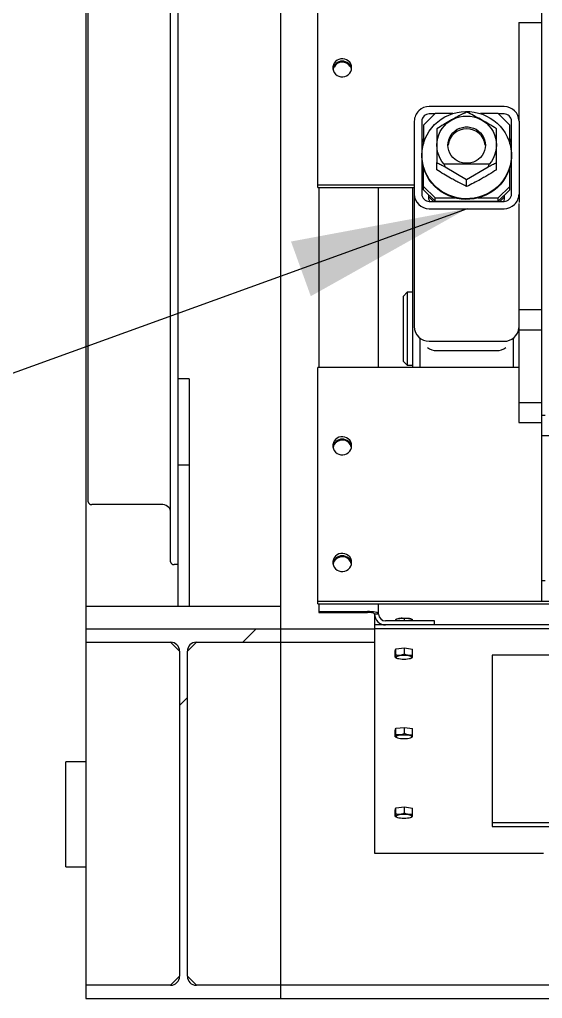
# Model space of a CAD drawing. Header units: millimetres. Extents: x 1293 to 41893, y 1011 to 26911.
# Drawn here: x 22900 to 23196, y 13395 to 13949 of the extents above; entities that cross this region are included whole.
import ezdxf

# ---------------------------------------------------------------- set-up
doc = ezdxf.new("R2010")
doc.units = ezdxf.units.MM
doc.header["$LTSCALE"] = 50
doc.layers.add('CAPA_1', color=7, linetype='Continuous')
doc.layers.add('STRUC', color=4, linetype='Continuous')
doc.dimstyles.new('SLDDIMSTYLE3', dxfattribs={"dimtxt": 0.18, "dimasz": 100, "dimexe": 0, "dimexo": 0.0625, "dimgap": 0, "dimtad": 0, "dimtih": 1, "dimtoh": 1, "dimdec": 0, "dimrnd": 1e-09, "dimzin": 0, "dimdsep": 46, "dimtxsty": 'Standard', "dimsah": 1, "dimcen": 0.09, "dimadec": 0, "dimazin": 0, "dimtfac": 100, "dimtdec": 0, "dimtofl": 0, "dimtmove": 0, "dimatfit": 3, "dimfxl": 1, "dimfrac": 2, "dimtolj": 1, "dimtzin": 0, "dimarcsym": 0})

msp = doc.modelspace()

# ---------------------------------------------------------------- hatches: boundary and pattern name
at = {"layer": 'CAPA_1', "linetype": 'Continuous', "lineweight": 18}
h = msp.add_hatch(dxfattribs=at)
h.set_pattern_fill('ANSI32', color=256, scale=50, angle=3e-322, style=0)
edge = h.paths.add_edge_path(flags=0)
edge.add_ellipse((23152.8758566, 13872.5727421), major_axis=(0, -15.2077729), ratio=0.893077876, start_angle=290.426832373, end_angle=296.498518247)
edge.add_line((23140.720947, 13865.787419), (23152.8758566, 13858.5901905))
edge.add_line((23152.8758566, 13858.5901905), (23165.0307661, 13865.787419))
edge.add_ellipse((23152.8758566, 13872.5727421), major_axis=(0, -15.2077729), ratio=0.893077876, start_angle=63.501481753, end_angle=69.573167627)
edge.add_line((23165.6035448, 13867.2650628), (23140.1481683, 13867.2650628))
h = msp.add_hatch(dxfattribs=at)
h.set_pattern_fill('ANSI32', color=256, scale=50, angle=3e-322, style=0)
edge = h.paths.add_edge_path(flags=0)
edge.add_line((23047.7785232, 13395.3610346), (23047.7785232, 13402.8117012))
edge.add_line((23047.7785232, 13402.8117012), (22999.8571899, 13402.8117012))
edge.add_arc((22999.8571899, 13407.8917012), 5.08, 180, 270, ccw=False)
edge.add_line((22994.7771899, 13407.8917012), (22994.7771899, 13591.7877012))
edge.add_arc((22999.8571899, 13591.7877012), 5.08, 90, 180, ccw=False)
edge.add_line((22999.8571899, 13596.8677012), (23047.7785232, 13596.8677012))
edge.add_line((23047.7785232, 13596.8677012), (23047.7785232, 13604.3183679))
edge.add_line((23047.7785232, 13604.3183679), (22937.3731899, 13604.3183679))
edge.add_line((22937.3731899, 13604.3183679), (22937.3731899, 13596.8677012))
edge.add_line((22937.3731899, 13596.8677012), (22985.2945232, 13596.8677012))
edge.add_arc((22985.2945232, 13591.7877012), 5.08, 0, 90, ccw=False)
edge.add_line((22990.3745232, 13591.7877012), (22990.3745232, 13407.8917012))
edge.add_arc((22985.2945232, 13407.8917012), 5.08, 270, 360, ccw=False)
edge.add_line((22985.2945232, 13402.8117012), (22937.3731899, 13402.8117012))
edge.add_line((22937.3731899, 13402.8117012), (22937.3731899, 13395.3610346))
edge.add_line((22937.3731899, 13395.3610346), (23047.7785232, 13395.3610346))

# ---------------------------------------------------------------- linework, layer by layer
at = {"color": 7, "linetype": 'Continuous', "lineweight": 25}
for p, q in [((23068.5425232, 13854.1227604), (23068.5425232, 14157.6059197)), ((23195.2091899, 14101.4771088), (23195.2091899, 13620.0784339)), ((23182.486783, 13947.3842376), (23182.486783, 13892.2096427)), ((23182.486783, 13947.3842376), (23195.2091899, 13947.3842376)), ((23174.0425232, 13899.859521), (23131.7091899, 13899.859521)), ((23135.0625232, 13895.8880388), (23128.3958566, 13889.3922384)), ((23134.9051383, 13895.7346877), (23131.7091899, 13895.7346877)), ((23145.0339938, 13895.8880388), (23135.0625232, 13895.8880388)), ((23170.6891899, 13895.8880388), (23160.7177194, 13895.8880388)), ((23177.3558566, 13889.3922384), (23170.6891899, 13895.8880388)), ((23174.0425232, 13895.7346877), (23170.8465748, 13895.7346877)), ((23123.2425232, 13891.6098544), (23123.2425232, 13775.3778369)), ((23127.4758566, 13891.6098544), (23127.4758566, 13850.3615217)), ((23128.3958566, 13889.3922384), (23128.3958566, 13878.7690438)), ((23177.3558566, 13878.7690438), (23177.3558566, 13889.3922384)), ((23178.2758566, 13850.3615217), (23178.2758566, 13891.6098544)), ((23182.5091899, 13891.6098544), (23182.5091899, 13845.5625659)), ((23127.5425232, 13872.4163768), (23127.5425232, 13872.0354596)), ((23178.2091899, 13872.0354596), (23178.2091899, 13872.4163768)), ((23128.3958566, 13852.7740953), (23128.3958566, 13865.6827927)), ((23135.9425232, 13864.1335641), (23135.9425232, 13868.2018521)), ((23165.6035448, 13867.2650628), (23140.1481683, 13867.2650628)), ((23140.720947, 13865.787419), (23152.8758566, 13858.5901905)), ((23152.8758566, 13858.5901905), (23165.0307661, 13865.787419)), ((23169.8091899, 13864.1335641), (23169.8091899, 13868.2018521)), ((23177.3558566, 13852.7740953), (23177.3558566, 13865.6827927)), ((23068.5425232, 13855.5511996), (23123.2425232, 13855.5511996)), ((23128.3958566, 13854.6786809), (23135.0625232, 13848.1828805)), ((23152.8758566, 13854.6136272), (23152.8758566, 13858.5901905)), ((23170.6891899, 13848.1828805), (23177.3558566, 13854.6786809)), ((23068.5425232, 13854.1227604), (23123.2425232, 13854.1227604)), ((23069.1433899, 13854.1227604), (23069.1433899, 13752.2679727)), ((23103.0100566, 13752.2679727), (23103.0100566, 13854.1227604)), ((23122.2091899, 13854.1227604), (23122.2091899, 13752.2679727)), ((23128.3958566, 13852.7740953), (23135.0625232, 13846.2782949)), ((23131.5425232, 13847.2469828), (23131.5425232, 13849.7080775)), ((23170.6891899, 13846.2782949), (23177.3558566, 13852.7740953)), ((23174.2091899, 13847.2469828), (23174.2091899, 13849.7080775)), ((23131.5425232, 13848.7466565), (23134.1185138, 13846.2366884)), ((23131.7091899, 13847.0845878), (23131.7091899, 13846.2366884)), ((23131.7091899, 13846.2366884), (23174.0425232, 13846.2366884)), ((23135.0625232, 13848.1828805), (23146.3560883, 13848.1828805)), ((23135.0625232, 13846.2782949), (23135.0625232, 13848.1828805)), ((23135.0625232, 13846.2782949), (23170.6891899, 13846.2782949)), ((23152.8758566, 13846.2366884), (23152.8758566, 13846.2782949)), ((23159.3956248, 13848.1828805), (23170.6891899, 13848.1828805)), ((23170.6891899, 13846.2782949), (23170.6891899, 13848.1828805)), ((23171.6331993, 13846.2366884), (23174.2091899, 13848.7466565)), ((23174.0425232, 13846.2366884), (23174.0425232, 13847.0845878)), ((23182.486783, 13844.9627776), (23182.486783, 13721.1031274)), ((23131.7091899, 13842.1118551), (23174.0425232, 13842.1118551)), ((23119.1591899, 13794.8117526), (23117.0425232, 13792.695086)), ((23122.2091899, 13794.8117526), (23119.1591899, 13794.8117526)), ((23119.1591899, 13794.8117526), (23119.1591899, 13753.5367526)), ((23117.0425232, 13755.6534193), (23117.0425232, 13792.695086)), ((23182.486783, 13784.9892268), (23195.2091899, 13784.9892268)), ((23182.486783, 13773.5917067), (23195.2091899, 13773.5917067)), ((23126.4425232, 13768.9185154), (23126.4425232, 13752.2679727)), ((23131.7091899, 13767.1281704), (23174.0425232, 13767.1281704)), ((23179.3091899, 13752.2679727), (23179.3091899, 13768.9185154)), ((23135.9425232, 13761.8050593), (23169.8091899, 13761.8050593)), ((23117.0425232, 13755.6534193), (23119.1591899, 13753.5367526)), ((23182.486783, 13752.2679727), (23068.5425232, 13752.2679727)), ((23068.5425232, 13618.6499948), (23068.5425232, 13752.2679727)), ((23119.1591899, 13753.5367526), (23122.2091899, 13753.5367526)), ((23182.486783, 13732.5006475), (23195.2091899, 13732.5006475)), ((23195.2091899, 13725.2428596), (23197.3292432, 13725.2428596)), ((23182.486783, 13721.1031274), (23195.2091899, 13721.1031274)), ((23195.2091899, 13713.815346), (23203.6065232, 13713.815346)), ((23197.3292432, 13631.5059475), (23195.2091899, 13631.5059475)), ((23068.5425232, 13620.0784339), (23241.8758566, 13620.0784339)), ((23068.5425232, 13618.6499948), (23234.8171899, 13618.6499948)), ((23069.1433899, 13618.6499948), (23069.1433899, 13613.6986261)), ((23103.0100566, 13612.7988219), (23103.0100566, 13618.6499948)), ((23069.1433899, 13614.2109596), (23096.7325232, 13614.2109596)), ((23069.1433899, 13613.6986261), (23096.7325232, 13613.6986261)), ((23103.0100566, 13612.7988219), (23100.7325232, 13612.7988219)), ((23100.7325232, 13612.7988219), (23100.7325232, 13477.5906264)), ((24301.7525232, 13606.6821813), (23100.7325232, 13606.6821813)), ((23134.5991899, 13608.9013416), (23107.0100566, 13608.9013416)), ((23113.0735208, 13609.8535307), (23112.7308481, 13609.6768422)), ((23112.7919693, 13608.9013416), (23112.7919693, 13609.6651174)), ((23117.7055069, 13608.9013416), (23117.7055069, 13610.2261306)), ((23122.3000108, 13609.5569716), (23121.7248589, 13609.8535307)), ((23122.2835969, 13609.5281027), (23122.3025158, 13609.5505252)), ((23122.3025158, 13608.9013416), (23122.3025158, 13609.5505252)), ((23134.5991899, 13606.6821813), (23134.5991899, 13608.9013416)), ((24301.7525232, 13604.463021), (23100.7325232, 13604.463021)), ((23112.4924626, 13591.9070502), (23112.7953782, 13593.1422367)), ((23112.4924626, 13588.3347188), (23112.4924626, 13591.9070502)), ((23112.7953782, 13593.1422367), (23117.7021055, 13593.7008179)), ((23112.7953782, 13589.5699053), (23112.7953782, 13593.1422367)), ((23117.7021055, 13590.1284865), (23117.7021055, 13593.7008179)), ((23117.7021055, 13593.7008179), (23122.3059172, 13593.0242127)), ((23122.3059172, 13589.4518813), (23122.3059172, 13593.0242127)), ((24235.0858566, 13589.466284), (23167.3991899, 13589.466284)), ((23167.3991899, 13589.466284), (23167.3991899, 13492.5873633)), ((23112.4953945, 13588.3281639), (23113.2589282, 13587.9344717)), ((23121.5394516, 13587.9344717), (23122.0653186, 13588.2056186)), ((23112.4924626, 13546.9168393), (23112.7953782, 13548.1520258)), ((23112.4924626, 13543.3445079), (23112.4924626, 13546.9168393)), ((23112.7953782, 13548.1520258), (23117.7021055, 13548.7106071)), ((23112.7953782, 13544.5796944), (23112.7953782, 13548.1520258)), ((23117.7021055, 13545.1382757), (23117.7021055, 13548.7106071)), ((23117.7021055, 13548.7106071), (23122.3059172, 13548.0340018)), ((23122.3059172, 13544.4616704), (23122.3059172, 13548.0340018)), ((23112.4953945, 13543.3379531), (23113.2589282, 13542.9442608)), ((23121.5394516, 13542.9442608), (23122.0653186, 13543.2154077)), ((23112.4924626, 13501.9266285), (23112.7953782, 13503.161815)), ((23112.4924626, 13498.3542971), (23112.4924626, 13501.9266285)), ((23112.7953782, 13503.161815), (23117.7021055, 13503.7203962)), ((23112.7953782, 13499.5894836), (23112.7953782, 13503.161815)), ((23117.7021055, 13500.1480648), (23117.7021055, 13503.7203962)), ((23117.7021055, 13503.7203962), (23122.3059172, 13503.0437909)), ((23122.3059172, 13499.4714596), (23122.3059172, 13503.0437909)), ((23112.4953945, 13498.3477422), (23113.2589282, 13497.9540499)), ((23121.5394516, 13497.9540499), (23122.0653186, 13498.2251968)), ((23167.3991899, 13494.8065236), (24235.0858566, 13494.8065236)), ((23167.3991899, 13492.5873633), (24235.0858566, 13492.5873633)), ((23100.7325232, 13477.5906264), (23196.4407439, 13477.5906264))]:
    msp.add_line(p, q, dxfattribs=at)
at = {"color": 7, "linetype": 'Continuous', "lineweight": 25, "flags": 128}
for points in [[(23087.7475232, 13921.808364), (23087.623807, 13922.9167605), (23087.2584432, 13923.9733297), (23086.6685157, 13924.9286674), (23085.881609, 13925.7381033), (23084.9345179, 13926.3637889), (23083.8715273, 13926.7764678), (23082.7423416, 13926.9568438), (23081.5997602, 13926.8964826), (23080.4972088, 13926.5982066), (23079.4862417, 13926.0759629), (23078.6141304, 13925.354171), (23077.921654, 13924.4665811), (23077.4411919, 13923.454696), (23077.1952099, 13922.3658302), (23077.1952099, 13921.2508979), (23077.4411919, 13920.162032), (23077.921654, 13919.1501469), (23078.6141304, 13918.262557), (23079.4862417, 13917.5407651), (23080.4972088, 13917.0185214), (23081.5997602, 13916.7202454), (23082.7423416, 13916.6598842), (23083.8715273, 13916.8402602), (23084.9345179, 13917.2529392), (23085.881609, 13917.8786248), (23086.6685157, 13918.6880606), (23087.2584432, 13919.6433983), (23087.623807, 13920.6999675), (23087.7475232, 13921.808364)], [(23127.5425232, 13872.4163768), (23127.6607885, 13874.7987304), (23128.01448, 13877.1588407), (23128.6002956, 13879.4746718), (23129.4127654, 13881.7246015), (23130.4443039, 13883.8876229), (23131.6852797, 13885.9435403), (23133.1241063, 13887.8731583), (23134.7473496, 13889.6584604), (23136.5398538, 13891.2827778), (23138.484883, 13892.7309448), (23140.5642768, 13893.9894401), (23142.7586204, 13895.0465135), (23145.047426, 13895.8922954), (23147.4093236, 13896.518889), (23149.8222607, 13896.9204439), (23152.2637083, 13897.093211), (23154.7108715, 13897.0355771), (23157.1409016, 13896.7480804), (23159.5311101, 13896.2334051), (23161.8591804, 13895.4963566), (23164.1033757, 13894.5438166), (23166.2427427, 13893.3846786), (23168.2573068, 13892.0297653), (23170.1282583, 13890.491727), (23171.8381288, 13888.7849241), (23173.3709537, 13886.9252924), (23174.7124215, 13884.9301949), (23175.850007, 13882.8182593), (23176.7730892, 13880.609204), (23177.4730493, 13878.3236546), (23177.943352, 13875.9829505), (23178.1796063, 13873.6089462), (23178.1796063, 13871.2238073), (23177.943352, 13868.849803), (23177.4730493, 13866.5090989), (23176.7730892, 13864.2235495), (23175.850007, 13862.0144943), (23174.7124215, 13859.9025586), (23173.3709537, 13857.9074611), (23171.8381288, 13856.0478295), (23170.1282583, 13854.3410265), (23168.2573068, 13852.8029882), (23166.2427427, 13851.4480749), (23164.1033757, 13850.2889369), (23161.8591804, 13849.3363969), (23159.5311101, 13848.5993484), (23157.1409016, 13848.0846731), (23154.7108715, 13847.7971764), (23152.2637083, 13847.7395425), (23149.8222607, 13847.9123096), (23147.4093236, 13848.3138645), (23145.047426, 13848.9404581), (23142.7586204, 13849.78624), (23140.5642768, 13850.8433135), (23138.484883, 13852.1018087), (23136.5398538, 13853.5499757), (23134.7473496, 13855.1742931), (23133.1241063, 13856.9595953), (23131.6852797, 13858.8892132), (23130.4443039, 13860.9451306), (23129.4127654, 13863.108152), (23128.6002956, 13865.3580817), (23128.01448, 13867.6739129), (23127.6607885, 13870.0340231), (23127.5425232, 13872.4163768)], [(23140.1481683, 13867.2650628), (23138.9073277, 13868.8330549), (23137.8687779, 13870.5349262), (23137.0475588, 13872.3460302), (23136.4555634, 13874.2401389), (23136.1013649, 13876.1898219), (23135.9900927, 13878.1668442), (23136.1233583, 13880.1425747), (23136.4992317, 13882.0884011), (23137.1122696, 13883.9761441), (23137.9535939, 13885.7784658), (23139.0110209, 13887.469265), (23140.2692369, 13889.0240559), (23141.7100205, 13890.420322), (23143.3125065, 13891.6378428), (23145.0534879, 13892.6589864), (23146.907752, 13893.4689645), (23148.8484455, 13894.0560473), (23150.8474636, 13894.4117327), (23152.8758566, 13894.5308696), (23154.9042496, 13894.4117327), (23156.9032676, 13894.0560473), (23158.8439611, 13893.4689645), (23160.6982252, 13892.6589864), (23162.4392066, 13891.6378428), (23164.0416926, 13890.420322), (23165.4824763, 13889.0240559), (23166.7406922, 13887.469265), (23167.7981192, 13885.7784658), (23168.6394436, 13883.9761441), (23169.2524814, 13882.0884011), (23169.6283548, 13880.1425747), (23169.7616204, 13878.1668442), (23169.6503482, 13876.1898219), (23169.2961497, 13874.2401389), (23168.7041543, 13872.3460302), (23167.8829353, 13870.5349262), (23166.8443854, 13868.8330549), (23165.6035448, 13867.2650628)], [(23142.2925232, 13878.077645), (23142.4107303, 13879.6145812), (23142.762711, 13881.1171848), (23143.3406027, 13882.5518902), (23144.1314962, 13883.8866483), (23145.1177242, 13885.0916428), (23146.2772562, 13886.1399562), (23147.5841899, 13887.008171), (23149.0093307, 13887.6768925), (23150.5208433, 13888.1311827), (23152.0849631, 13888.3608935), (23153.66675, 13888.3608935), (23155.2308698, 13888.1311827), (23156.7423824, 13887.6768925), (23158.1675232, 13887.008171), (23159.474457, 13886.1399562), (23160.6339889, 13885.0916428), (23161.6202169, 13883.8866483), (23162.4111104, 13882.5518902), (23162.9890021, 13881.1171848), (23163.3409828, 13879.6145812), (23163.4591899, 13878.077645), (23163.3409828, 13876.5407087), (23162.9890021, 13875.0381051), (23162.4111104, 13873.6033998), (23161.6202169, 13872.2686417), (23160.6339889, 13871.0636471), (23159.474457, 13870.0153337), (23158.1675232, 13869.147119), (23156.7423824, 13868.4783974), (23155.2308698, 13868.0241072), (23153.66675, 13867.7943965), (23152.0849631, 13867.7943965), (23150.5208433, 13868.0241072), (23149.0093307, 13868.4783974), (23147.5841899, 13869.147119), (23146.2772562, 13870.0153337), (23145.1177242, 13871.0636471), (23144.1314962, 13872.2686417), (23143.3406027, 13873.6033998), (23142.762711, 13875.0381051), (23142.4107303, 13876.5407087), (23142.2925232, 13878.077645)], [(23178.2091899, 13872.0354596), (23178.1796063, 13870.8428902), (23177.943352, 13868.4688859), (23177.4730493, 13866.1281818), (23176.7730892, 13863.8426324), (23175.850007, 13861.6335772), (23174.7124215, 13859.5216415), (23173.3709537, 13857.526544), (23171.8381288, 13855.6669123), (23170.1282583, 13853.9601094), (23168.2573068, 13852.4220711), (23166.2427427, 13851.0671578), (23164.1033757, 13849.9080198), (23161.8591804, 13848.9554798), (23159.5311101, 13848.2184313), (23157.1409016, 13847.703756), (23154.7108715, 13847.4162593), (23152.2637083, 13847.3586254), (23149.8222607, 13847.5313925), (23147.4093236, 13847.9329474), (23145.047426, 13848.559541), (23142.7586204, 13849.4053229), (23140.5642768, 13850.4623963), (23138.484883, 13851.7208916), (23136.5398538, 13853.1690586), (23134.7473496, 13854.793376), (23133.1241063, 13856.5786782), (23131.6852797, 13858.5082961), (23130.4443039, 13860.5642135), (23129.4127654, 13862.7272349), (23128.6002956, 13864.9771646), (23128.01448, 13867.2929958), (23127.6607885, 13869.653106), (23127.5425232, 13872.0354596)], [(23087.7475232, 13707.9796054), (23087.623807, 13709.0880019), (23087.2584432, 13710.1445711), (23086.6685157, 13711.0999088), (23085.881609, 13711.9093446), (23084.9345179, 13712.5350302), (23083.8715273, 13712.9477092), (23082.7423416, 13713.1280852), (23081.5997602, 13713.067724), (23080.4972088, 13712.769448), (23079.4862417, 13712.2472043), (23078.6141304, 13711.5254124), (23077.921654, 13710.6378225), (23077.4411919, 13709.6259374), (23077.1952099, 13708.5370715), (23077.1952099, 13707.4221392), (23077.4411919, 13706.3332734), (23077.921654, 13705.3213883), (23078.6141304, 13704.4337984), (23079.4862417, 13703.7120065), (23080.4972088, 13703.1897628), (23081.5997602, 13702.8914868), (23082.7423416, 13702.8311256), (23083.8715273, 13703.0115016), (23084.9345179, 13703.4241805), (23085.881609, 13704.0498661), (23086.6685157, 13704.859302), (23087.2584432, 13705.8146397), (23087.623807, 13706.8712089), (23087.7475232, 13707.9796054)], [(23087.7475232, 13641.982273), (23087.623807, 13643.0906695), (23087.2584432, 13644.1472387), (23086.6685157, 13645.1025764), (23085.881609, 13645.9120123), (23084.9345179, 13646.5376979), (23083.8715273, 13646.9503768), (23082.7423416, 13647.1307528), (23081.5997602, 13647.0703916), (23080.4972088, 13646.7721156), (23079.4862417, 13646.2498719), (23078.6141304, 13645.52808), (23077.921654, 13644.6404901), (23077.4411919, 13643.628605), (23077.1952099, 13642.5397392), (23077.1952099, 13641.4248068), (23077.4411919, 13640.335941), (23077.921654, 13639.3240559), (23078.6141304, 13638.436466), (23079.4862417, 13637.7146741), (23080.4972088, 13637.1924304), (23081.5997602, 13636.8941544), (23082.7423416, 13636.8337932), (23083.8715273, 13637.0141692), (23084.9345179, 13637.4268482), (23085.881609, 13638.0525337), (23086.6685157, 13638.8619696), (23087.2584432, 13639.8173073), (23087.623807, 13640.8738765), (23087.7475232, 13641.982273)], [(23103.0100566, 13612.7988219), (23102.8894355, 13613.0743163), (23102.5322078, 13613.3392236), (23101.9521014, 13613.5833636), (23101.1714096, 13613.797354), (23100.2201339, 13613.9729715), (23099.1348312, 13614.103467), (23097.9572092, 13614.1838258), (23096.7325232, 13614.2109596)], [(23100.7325232, 13612.7988219), (23100.6556643, 13612.974365), (23100.4280414, 13613.143162), (23100.0584017, 13613.2987263), (23099.5609503, 13613.4350795), (23098.9548042, 13613.5469817), (23098.263257, 13613.6301326), (23097.5128845, 13613.6813366), (23096.7325232, 13613.6986261)], [(23113.0735208, 13609.8535307), (23113.448244, 13610.0096643), (23114.1216857, 13610.1928758), (23114.9594751, 13610.3377838), (23115.919602, 13610.4371221), (23116.9539216, 13610.4859093), (23118.0105689, 13610.4816991), (23119.036559, 13610.4247025), (23119.9804446, 13610.3177777), (23120.7948953, 13610.1662863), (23121.4390712, 13609.9778247), (23121.7248589, 13609.8535307)], [(23119.8698066, 13589.1914731), (23118.9311138, 13589.2967119), (23117.9098346, 13589.3504172), (23116.8610264, 13589.3496936), (23115.8412308, 13589.2945803), (23114.9054251, 13589.1880483), (23114.104059, 13589.0358408), (23113.4803342, 13588.8461634), (23113.0678759, 13588.6292416), (23112.8889199, 13588.3967698), (23112.9531137, 13588.1612805), (23113.2569966, 13587.9354691), (23113.7841863, 13587.731509), (23114.5062617, 13587.5603959), (23115.3842956, 13587.4313545), (23116.370953, 13587.3513414), (23117.4130429, 13587.3246702), (23118.454386, 13587.3527788), (23119.4388432, 13587.4341517), (23120.3133422, 13587.5644021), (23121.0307384, 13587.7365083), (23121.552357, 13587.9411919), (23121.8500772, 13588.1674183), (23121.9078489, 13588.4029917), (23121.7225577, 13588.6352123), (23121.3041926, 13588.8515609), (23120.6753077, 13589.0403741), (23119.8698066, 13589.1914731)], [(23119.8698066, 13544.2012622), (23118.9311138, 13544.306501), (23117.9098346, 13544.3602063), (23116.8610264, 13544.3594828), (23115.8412308, 13544.3043694), (23114.9054251, 13544.1978374), (23114.104059, 13544.0456299), (23113.4803342, 13543.8559525), (23113.0678759, 13543.6390307), (23112.8889199, 13543.4065589), (23112.9531137, 13543.1710696), (23113.2569966, 13542.9452582), (23113.7841863, 13542.7412982), (23114.5062617, 13542.5701851), (23115.3842956, 13542.4411436), (23116.370953, 13542.3611306), (23117.4130429, 13542.3344594), (23118.454386, 13542.3625679), (23119.4388432, 13542.4439408), (23120.3133422, 13542.5741912), (23121.0307384, 13542.7462974), (23121.552357, 13542.950981), (23121.8500772, 13543.1772074), (23121.9078489, 13543.4127809), (23121.7225577, 13543.6450014), (23121.3041926, 13543.86135), (23120.6753077, 13544.0501633), (23119.8698066, 13544.2012622)], [(23119.8698066, 13499.2110513), (23118.9311138, 13499.3162902), (23117.9098346, 13499.3699954), (23116.8610264, 13499.3692719), (23115.8412308, 13499.3141585), (23114.9054251, 13499.2076265), (23114.104059, 13499.055419), (23113.4803342, 13498.8657416), (23113.0678759, 13498.6488199), (23112.8889199, 13498.416348), (23112.9531137, 13498.1808588), (23113.2569966, 13497.9550473), (23113.7841863, 13497.7510873), (23114.5062617, 13497.5799742), (23115.3842956, 13497.4509328), (23116.370953, 13497.3709197), (23117.4130429, 13497.3442485), (23118.454386, 13497.372357), (23119.4388432, 13497.4537299), (23120.3133422, 13497.5839804), (23121.0307384, 13497.7560865), (23121.552357, 13497.9607701), (23121.8500772, 13498.1869966), (23121.9078489, 13498.42257), (23121.7225577, 13498.6547905), (23121.3041926, 13498.8711391), (23120.6753077, 13499.0599524), (23119.8698066, 13499.2110513)]]:
    msp.add_lwpolyline(points, dxfattribs=at)
at = {"color": 7, "linetype": 'Continuous', "lineweight": 25}
for centre, radius, start, end in [((23082.4558566, 13920.2559376), 5.3072618, 9.087104357, 170.912895643), ((23082.4778535, 13920.2342416), 5.3097405, 11.239755329, 170.325849603), ((23082.478567, 13919.6631079), 5.3514237, 32.875004298, 151.332671529), ((23131.5976796, 13891.5044438), 8.3558213, 89.235352343, 179.277181185), ((23174.1452322, 13891.495411), 8.3647406, 0.783925428, 90.703541045), ((23131.6556351, 13891.5548909), 4.1801399, 89.265921947, 179.24661158), ((23174.096078, 13891.5548909), 4.1801399, 0.75338842, 90.734078053), ((23152.7575657, 13876.8158838), 10.4812498, 89.353349249, 173.257957979), ((23152.9941719, 13876.8159498), 10.481184, 6.72614295, 90.646788966), ((23135.5575291, 13878.0321159), 8.081674, 152.394859642, 179.964828424), ((23170.1941841, 13878.0321159), 8.081674, 0.035171576, 27.605140358), ((23131.6064809, 13850.4759652), 8.3647406, 180.783925428, 270.703541045), ((23131.6556351, 13850.4164852), 4.1801399, 180.75338842, 270.734078053), ((23174.1540335, 13850.4669323), 8.3558213, 269.235352343, 359.277181185), ((23174.096078, 13850.4164852), 4.1801399, 269.265921947, 359.24661158), ((23131.6064809, 13775.4922804), 8.3647406, 180.783925428, 270.703541045), ((23174.1486164, 13775.4965653), 8.3690674, 269.273652419, 355.074873549), ((23135.9300013, 13770.4098854), 8.6048352, 232.366828525, 270.083378173), ((23169.8217118, 13770.4098854), 8.6048352, 269.916621827, 307.633171475), ((23082.4558566, 13706.427179), 5.3072618, 9.087105364, 170.912894634), ((23082.4779001, 13706.4115194), 5.3074049, 9.960918027, 171.611286202), ((23082.4775082, 13705.8912713), 5.3135512, 13.145079448, 168.014030388), ((23082.4558566, 13640.4298466), 5.3072618, 9.087104403, 170.912895597), ((23082.4779001, 13640.4141871), 5.3074049, 9.96091806, 171.611286169), ((23082.4775082, 13639.8939389), 5.3135512, 13.145079139, 168.014030698), ((23106.9306411, 13612.8803263), 6.1986537, 180.75338842, 270.734078053), ((23106.9594536, 13612.8507559), 3.9497385, 180.75338842, 270.734078053)]:
    msp.add_arc(centre, radius, start, end, dxfattribs=at)
for start_param, end_param in [(5.068904461, 5.1748753707), (1.1083099365, 1.2142808461)]:
    msp.add_ellipse((23152.8758566, 13872.5727421), major_axis=(0, -15.2077729), ratio=0.893077876, start_param=start_param, end_param=end_param, dxfattribs=at)
for points, knots in [([(23152.8758566, 13896.7801987), (23151.4062297, 13896.0525657), (23149.185059, 13894.9528328), (23146.1319147, 13893.3220206), (23143.261837, 13891.7258058), (23139.8232383, 13889.7045862), (23137.2439661, 13888.0799944), (23135.9425232, 13887.2602619)], [0, 0, 0, 0, 0.2645435189, 0.3998268638, 0.5350858686, 0.7654147505, 1, 1, 1, 1]), ([(23169.8091899, 13887.2602619), (23168.3392729, 13888.1852418), (23166.1176736, 13889.5832354), (23163.0638595, 13891.3857734), (23160.1938071, 13893.0166521), (23156.7556883, 13894.8615346), (23154.1770062, 13896.136751), (23152.8758566, 13896.7801987)], [0, 0, 0, 0, 0.2646118898, 0.3999284087, 0.5352204736, 0.7654818722, 1, 1, 1, 1]), ([(23135.9425232, 13887.2602619), (23135.9425232, 13886.1938521), (23135.9425232, 13884.0519675), (23135.9425232, 13880.2500305), (23135.9425232, 13875.7945918), (23135.9425232, 13871.5923593), (23135.9425232, 13869.0508569), (23135.9425232, 13868.2018521)], [0, 0, 0, 0, 0.18234561058, 0.36624126778, 0.61554311568, 0.87156976541, 1, 1, 1, 1]), ([(23169.8091899, 13868.2018521), (23169.8091899, 13869.050871), (23169.8091899, 13871.5500317), (23169.8091899, 13875.7514825), (23169.8091899, 13880.1996201), (23169.8091899, 13884.0416842), (23169.8091899, 13886.1838199), (23169.8091899, 13887.2602619)], [0, 0, 0, 0, 0.12843068202, 0.37804686971, 0.63375678519, 0.81595958377, 1, 1, 1, 1]), ([(23135.9425232, 13868.2018521), (23136.7278637, 13867.8164927), (23138.3021832, 13867.0439884), (23139.9134511, 13866.2069204), (23140.720947, 13865.787419)], [0, 0, 0, 0, 0.4988444509, 1, 1, 1, 1]), ([(23165.0307661, 13865.787419), (23165.83426, 13866.2048643), (23167.4455505, 13867.0419902), (23169.0199087, 13867.8145438), (23169.8091899, 13868.2018521)], [0, 0, 0, 0, 0.4986648367, 1, 1, 1, 1]), ([(23152.8758566, 13854.6136272), (23151.4062297, 13855.3412602), (23149.185059, 13856.4409931), (23146.1319147, 13858.0718054), (23143.261837, 13859.6680201), (23139.8232383, 13861.6892398), (23137.2439661, 13863.3138315), (23135.9425232, 13864.1335641)], [0, 0, 0, 0, 0.26454351891, 0.39982686384, 0.53508586858, 0.76541475049, 1, 1, 1, 1]), ([(23169.8091899, 13864.1335641), (23168.3392729, 13863.2085842), (23166.1176736, 13861.8105905), (23163.0638595, 13860.0080525), (23160.1938071, 13858.3771739), (23156.7556883, 13856.5322913), (23154.1770062, 13855.257075), (23152.8758566, 13854.6136272)], [0, 0, 0, 0, 0.2646118898, 0.3999284087, 0.5352204736, 0.7654818722, 1, 1, 1, 1]), ([(23112.7919693, 13609.6651174), (23112.7662992, 13609.6751063), (23112.7144034, 13609.6953003), (23112.6357654, 13609.5021926), (23112.5852488, 13609.0944543), (23112.5613231, 13608.9013416)], [0, 0, 0, 0, 0.34003366958, 0.68742724524, 1, 1, 1, 1]), ([(23117.7055069, 13610.2261306), (23117.279736, 13610.2964062), (23116.418953, 13610.4384825), (23114.7466084, 13610.3812529), (23113.5492431, 13609.9425654), (23112.7919693, 13609.6651174)], [0, 0, 0, 0, 0.2645663682, 0.5348749116, 1, 1, 1, 1]), ([(23122.3025158, 13609.5505252), (23122.1109773, 13609.6394077), (23121.5442145, 13609.9024113), (23120.5678243, 13610.2281178), (23119.2025537, 13610.4336394), (23118.2598242, 13610.3029657), (23117.7055069, 13610.2261306)], [0, 0, 0, 0, 0.1277165798, 0.3779136182, 0.6342182989, 1, 1, 1, 1]), ([(23112.7953782, 13589.5699053), (23112.7691052, 13589.3444213), (23112.7159893, 13588.8885639), (23112.6193832, 13588.3620383), (23112.5519233, 13588.3587109), (23112.5116355, 13588.3567238)], [0, 0, 0, 0, 0.2827639177, 0.5716593811, 1, 1, 1, 1]), ([(23117.7021055, 13590.1284865), (23117.2764908, 13589.9612495), (23116.4160322, 13589.6231489), (23114.7460851, 13589.2997763), (23113.5507229, 13589.4653071), (23112.7953782, 13589.5699053)], [0, 0, 0, 0, 0.2648633469, 0.5354700776, 1, 1, 1, 1]), ([(23122.3059172, 13589.4518813), (23122.1083231, 13589.4182966), (23121.5359883, 13589.3210181), (23120.5540818, 13589.284305), (23119.1927853, 13589.4826428), (23118.2535298, 13589.8895795), (23117.7021055, 13590.1284865)], [0, 0, 0, 0, 0.1315464599, 0.3810267709, 0.6366091688, 1, 1, 1, 1]), ([(23122.0568558, 13588.2224263), (23122.0653225, 13588.2210281), (23122.1007217, 13588.2151821), (23122.1856258, 13588.4801166), (23122.2593385, 13589.0755986), (23122.3059172, 13589.4518813)], [0, 0, 0, 0, 0.1037172244, 0.4336424847, 1, 1, 1, 1]), ([(23112.7953782, 13544.5796944), (23112.7691052, 13544.3542104), (23112.7159893, 13543.898353), (23112.6193832, 13543.3718274), (23112.5519233, 13543.3685), (23112.5116355, 13543.3665129)], [0, 0, 0, 0, 0.2827639177, 0.5716593811, 1, 1, 1, 1]), ([(23117.7021055, 13545.1382757), (23117.2764908, 13544.9710386), (23116.4160322, 13544.632938), (23114.7460851, 13544.3095655), (23113.5507229, 13544.4750962), (23112.7953782, 13544.5796944)], [0, 0, 0, 0, 0.2648633469, 0.5354700776, 1, 1, 1, 1]), ([(23122.3059172, 13544.4616704), (23122.1083231, 13544.4280858), (23121.5359883, 13544.3308072), (23120.5540818, 13544.2940942), (23119.1927853, 13544.4924319), (23118.2535298, 13544.8993686), (23117.7021055, 13545.1382757)], [0, 0, 0, 0, 0.1315464599, 0.3810267709, 0.6366091688, 1, 1, 1, 1]), ([(23122.0568558, 13543.2322155), (23122.0653225, 13543.2308172), (23122.1007217, 13543.2249712), (23122.1856258, 13543.4899057), (23122.2593385, 13544.0853877), (23122.3059172, 13544.4616704)], [0, 0, 0, 0, 0.1037172244, 0.4336424847, 1, 1, 1, 1]), ([(23117.7021055, 13500.1480648), (23117.2764908, 13499.9808277), (23116.4160322, 13499.6427271), (23114.7460851, 13499.3193546), (23113.5507229, 13499.4848853), (23112.7953782, 13499.5894836)], [0, 0, 0, 0, 0.2648633469, 0.5354700776, 1, 1, 1, 1]), ([(23122.3059172, 13499.4714596), (23122.1083231, 13499.4378749), (23121.5359883, 13499.3405964), (23120.5540818, 13499.3038833), (23119.1927853, 13499.5022211), (23118.2535298, 13499.9091578), (23117.7021055, 13500.1480648)], [0, 0, 0, 0, 0.1315464599, 0.3810267709, 0.6366091688, 1, 1, 1, 1]), ([(23112.7953782, 13499.5894836), (23112.7691052, 13499.3639996), (23112.7159893, 13498.9081422), (23112.6193832, 13498.3816166), (23112.5519233, 13498.3782892), (23112.5116355, 13498.376302)], [0, 0, 0, 0, 0.2827639177, 0.5716593811, 1, 1, 1, 1]), ([(23122.0568558, 13498.2420046), (23122.0653225, 13498.2406064), (23122.1007217, 13498.2347603), (23122.1856258, 13498.4996948), (23122.2593385, 13499.0951768), (23122.3059172, 13499.4714596)], [0, 0, 0, 0, 0.1037172244, 0.4336424847, 1, 1, 1, 1])]:
    msp.add_open_spline(points, degree=3, knots=knots, dxfattribs=at)
at = {"layer": 'STRUC', "linetype": 'Continuous', "lineweight": 25}
for p, q in [((22937.3731899, 14829.7183679), (22937.3731899, 13395.3610346)), ((23047.7785232, 13395.3610346), (23047.7785232, 14829.7183679)), ((22938.6008566, 13676.3622207), (22938.6008566, 14046.1564052)), ((22989.4008566, 14046.1564052), (22989.4008566, 13617.0183679)), ((22985.1675232, 13642.3884269), (22985.1675232, 14033.1008276)), ((22995.7508566, 13745.8730346), (22989.4008566, 13745.8730346)), ((22995.7508566, 13745.8730346), (22995.7508566, 13617.0183679)), ((22995.7508566, 13697.0183679), (22989.4008566, 13697.0183679)), ((22979.8758566, 13674.8179573), (22940.7175232, 13674.8179573)), ((22989.4008566, 13640.8441635), (22987.2841899, 13640.8441635)), ((23047.7785232, 13617.0183679), (22937.3731899, 13617.0183679)), ((23100.7325232, 13604.3183679), (22937.3731899, 13604.3183679)), ((22937.3731899, 13596.8677012), (22985.2945232, 13596.8677012)), ((22985.2945232, 13596.8677012), (22990.3745232, 13591.7877012)), ((22994.7771899, 13591.7877012), (22999.8571899, 13596.8677012)), ((22999.8571899, 13596.8677012), (23100.7325232, 13596.8677012)), ((22990.3745232, 13591.7877012), (22990.3745232, 13407.8917012)), ((22994.7771899, 13407.8917012), (22994.7771899, 13591.7877012)), ((22937.3731899, 13529.1117012), (22925.9091899, 13529.1117012)), ((22925.9091899, 13469.8450346), (22925.9091899, 13529.1117012)), ((22925.9091899, 13469.8450346), (22937.3731899, 13469.8450346)), ((22990.3745232, 13407.8917012), (22985.2945232, 13402.8117012)), ((22999.8571899, 13402.8117012), (22994.7771899, 13407.8917012)), ((22985.2945232, 13402.8117012), (22937.3731899, 13402.8117012)), ((24402.6278566, 13402.8117012), (22999.8571899, 13402.8117012)), ((22937.3731899, 13395.3610346), (24465.1118566, 13395.3610346))]:
    msp.add_line(p, q, dxfattribs=at)
at = {"layer": 'STRUC', "linetype": 'Continuous', "lineweight": 25, "flags": 128}
msp.add_lwpolyline([(22985.1675232, 13670.9572989), (22985.0658453, 13671.710476), (22984.7647191, 13672.4347089), (22984.2757166, 13673.1021658), (22983.6176299, 13673.6871967), (22982.815749, 13674.1673191), (22981.9008897, 13674.5240822), (22980.9082095, 13674.7437759), (22979.8758566, 13674.8179573)], dxfattribs=at)
at = {"layer": 'STRUC', "linetype": 'Continuous', "lineweight": 25}
for centre, radius, start, end in [((22940.4700199, 13676.7014647), 1.8996994, 190.286927906, 277.486092727), ((22987.0366865, 13642.7276709), 1.8996994, 190.286927906, 277.486092726), ((22985.2945232, 13591.7877012), 5.08, 0, 90), ((22999.8571899, 13591.7877012), 5.08, 90, 180), ((22985.2945232, 13407.8917012), 5.08, 270, 0), ((22999.8571899, 13407.8917012), 5.08, 180, 270)]:
    msp.add_arc(centre, radius, start, end, dxfattribs=at)

# ---------------------------------------------------------------- leaders
at = {"layer": 'CAPA_1'}
msp.add_leader([(23153.0761841, 13842.1118551), (22505.4355752, 13607.6886776)], dimstyle='SLDDIMSTYLE3', dxfattribs=at)

doc.saveas('drawing.dxf')
